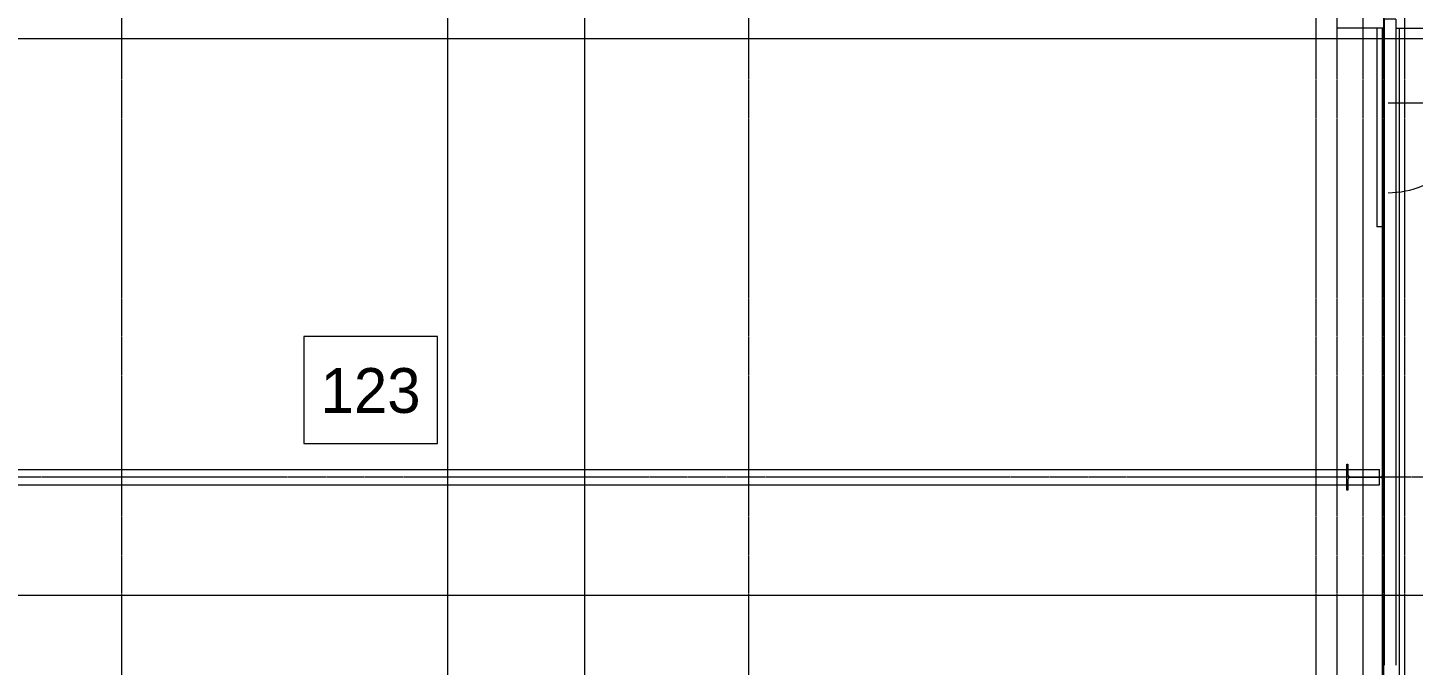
# Model space of a CAD drawing. Header units: inches. Extents: x 21035 to 27089, y -23277 to -20247.
# Drawn here: x 22278 to 22811, y -22615 to -22370 of the extents above; entities that cross this region are included whole.
import ezdxf

# ---------------------------------------------------------------- set-up
doc = ezdxf.new("R2010")
doc.units = ezdxf.units.IN
doc.header["$MEASUREMENT"] = 0
doc.linetypes.add('Grid Line 1_2_', pattern=[0.875, 0.5, -0.125, 0.125, -0.125])
for name, color, linetype, lineweight in [('A-AREA-IDEN', 2, 'Continuous', 9), ('A-DOOR', 31, 'Continuous', 13), ('A-GLAZ-CWMG', 51, 'Continuous', 13), ('A-WALL', 113, 'Continuous', 13), ('G-ANNO-SYMB', 111, 'Continuous', 9), ('I-WALL', 2, 'Continuous', 13), ('S-BEAM', 12, 'Continuous', 13), ('S-COLS', 52, 'Continuous', 13), ('S-GRID', 1, 'Continuous', 9)]:
    doc.layers.add(name, color=color, linetype=linetype, lineweight=lineweight)
doc.styles.add('Century Gothic', font='GOTHIC.TTF', dxfattribs={"height": 17.245342})

# ---------------------------------------------------------------- blocks, each defined once
blk = doc.blocks.new('W-Wide Flange - 2_-3_ deep-1401662-RCP - First Floor')
at = {"layer": 'S-BEAM', "color": 8, "lineweight": 9}
for p, q in [((22085.76, -22540.05), (22785.14, -22540.05)), ((22785.57, -22540.05), (22797.65, -22540.05)), ((22797.65, -22542.91), (22797.65, -22540.05)), ((22797.65, -22546.05), (22797.65, -22543.18)), ((22085.76, -22546.05), (22785.14, -22546.05)), ((22785.57, -22546.05), (22797.65, -22546.05))]:
    blk.add_line(p, q, dxfattribs=at)
blk = doc.blocks.new('W-Wide Flange - W12X16-1341241-RCP - First Floor')
at = {"layer": 'S-BEAM', "color": 8, "lineweight": 9}
for p, q in [((22805.39, -22783.86), (22805.39, -22370.3)), ((22803.63, -22783.86), (22805.39, -22783.86)), ((22804.05, -22784.35), (22805.39, -22784.35)), ((22805.39, -22783.86), (22805.39, -22783.87))]:
    blk.add_line(p, q, dxfattribs=at)
blk.add_ellipse((22804.05, -22784.33), major_axis=(0.548, 0), ratio=0.041631, start_param=3.926991, end_param=4.712389, dxfattribs=at)
blk = doc.blocks.new('Rectangular Mullion - Interior 1_75_ x 4_5_-1214729-RCP - First Floor')
at = {"layer": 'A-GLAZ-CWMG', "color": 8, "lineweight": 9}
for p, q in [((22799.52, -22579.24), (22799.52, -22615.43)), ((22804.02, -22579.24), (22804.02, -22615.43))]:
    blk.add_line(p, q, dxfattribs=at)
blk = doc.blocks.new('Rectangular Mullion - Interior 1_75_ x 4_5_-1314719-RCP - First Floor')
at = {"layer": 'A-GLAZ-CWMG', "color": 8, "lineweight": 9}
for p, q in [((22799.52, -22470.68), (22799.52, -22506.87)), ((22804.02, -22470.68), (22804.02, -22506.87))]:
    blk.add_line(p, q, dxfattribs=at)
blk = doc.blocks.new('Door_Single_Storefront - one-1371409-RCP - First Floor')
at = {"layer": 'A-DOOR', "color": 8, "lineweight": 9}
blk.add_line((-17.21875, 34.4375), (-17.21875, 0), dxfattribs=at)
blk.add_arc((-17.21875, 0), 34.4375, 360, 90, dxfattribs=at)
blk = doc.blocks.new('Rectangular Mullion - Interior 1_75_ x 4_5_-1316222-RCP - First Floor')
at = {"layer": 'A-GLAZ-CWMG', "color": 8, "lineweight": 9}
for p, q in [((22804.02, -22366.8), (22799.52, -22366.8)), ((22799.52, -22366.8), (22799.52, -22398.3)), ((22804.02, -22366.8), (22804.02, -22398.3))]:
    blk.add_line(p, q, dxfattribs=at)

msp = doc.modelspace()

# ---------------------------------------------------------------- linework, layer by layer
at = {"layer": 'A-AREA-IDEN', "flags": 128}
msp.add_lwpolyline([(22383.8828, -22488.8992), (22383.8828, -22530.0421), (22435.3028, -22530.0421), (22435.3028, -22488.8992)], close=True, dxfattribs=at)
at = {"layer": 'A-WALL', "color": 8, "lineweight": 9}
for p in [(22796.6402, -22370.3028), (22798.6402, -22446.6778)]:
    msp.add_line(p, (22796.6402, -22446.6778), dxfattribs=at)
at = {"layer": 'G-ANNO-SYMB'}
for p, q in [((22439.1736, -20363.1008), (22439.1736, -23024.7314)), ((22491.854, -20364.3694), (22491.854, -23160.9186)), ((26413.1595, -22374.357), (21954.6516, -22374.357)), ((26409.5272, -22588.6303), (21852.5325, -22588.6303))]:
    msp.add_line(p, q, dxfattribs=at)
at = {"layer": 'I-WALL', "color": 7}
for p, q in [((22781.3892, -22370.3028), (22781.3892, -22350.5528)), ((22799.3902, -22358.8028), (22799.3902, -22370.3028)), ((22799.3902, -22370.3028), (22781.3892, -22370.3028))]:
    msp.add_line(p, q, dxfattribs=at)
at = {"layer": 'I-WALL', "color": 8, "lineweight": 9}
for p, q in [((22798.7652, -22370.3028), (22798.7652, -22542.679)), ((22799.3902, -22370.3028), (22799.5152, -22370.3028)), ((22804.0152, -22370.3028), (24629.8902, -22370.3028)), ((22798.7652, -22543.4267), (22798.7652, -22652.3653))]:
    msp.add_line(p, q, dxfattribs=at)
at = {"layer": 'S-COLS', "color": 7}
for p, q in [((22785.1402, -22548.0528), (22785.1402, -22538.0528)), ((22785.1402, -22538.0528), (22785.5738, -22538.0528)), ((22785.5738, -22538.0528), (22785.5738, -22542.2169)), ((22798.9566, -22542.2169), (22798.9566, -22538.0528)), ((22798.9566, -22538.0528), (22799.3902, -22538.0528)), ((22799.3902, -22538.0528), (22799.3902, -22548.0528)), ((22785.5738, -22543.8887), (22785.5738, -22548.0528)), ((22786.2652, -22542.9083), (22798.2652, -22542.9083)), ((22798.2652, -22543.1973), (22786.2652, -22543.1973)), ((22798.9566, -22548.0528), (22798.9566, -22543.8887)), ((22785.5738, -22548.0528), (22785.1402, -22548.0528)), ((22799.3902, -22548.0528), (22798.9566, -22548.0528))]:
    msp.add_line(p, q, dxfattribs=at)
for centre, start, end in [((22786.2652, -22542.2169), 180, 270), ((22786.2652, -22543.8887), 90, 180), ((22798.2652, -22542.2169), 270, 0), ((22798.2652, -22543.8887), 0, 90)]:
    msp.add_arc(centre, 0.6914, start, end, dxfattribs=at)
at = {"layer": 'S-GRID', "linetype": 'Grid Line 1_2_'}
for p, q in [((22313.8902, -23227.3711), (22313.8902, -20361.6008)), ((22555.1402, -23227.3711), (22555.1402, -20361.6008)), ((22773.3902, -23227.3711), (22773.3902, -20361.6008)), ((22781.3902, -23227.3711), (22781.3902, -20361.6008)), ((22781.3902, -23227.3711), (22781.3902, -20361.6008)), ((22791.3902, -23227.3711), (22791.3902, -20361.6008)), ((22799.3902, -23227.3711), (22799.3902, -20361.6008)), ((22799.3902, -23227.3711), (22799.3902, -20361.6008)), ((22807.3902, -23227.3711), (22807.3902, -20361.6008)), ((26557.3237, -22543.0528), (21678.6385, -22543.0528)), ((26557.3237, -22543.0528), (21678.6385, -22543.0528))]:
    msp.add_line(p, q, dxfattribs=at)

# ---------------------------------------------------------------- block references
at = {"layer": 'A-DOOR', "color": 8, "lineweight": 9, "rotation": 270.0000000000069}
msp.add_blockref('Door_Single_Storefront - one-1371409-RCP - First Floor', (22801.0152, -22416.3966), dxfattribs=at)
at = {"layer": 'A-GLAZ-CWMG', "color": 8, "lineweight": 9}
for name, p in [('Rectangular Mullion - Interior 1_75_ x 4_5_-1316222-RCP - First Floor', (0, 0)), ('Rectangular Mullion - Interior 1_75_ x 4_5_-1314719-RCP - First Floor', (0, 72.375)), ('Rectangular Mullion - Interior 1_75_ x 4_5_-1314719-RCP - First Floor', (0, 36.1875)), ('Rectangular Mullion - Interior 1_75_ x 4_5_-1314719-RCP - First Floor', (0, 0)), ('Rectangular Mullion - Interior 1_75_ x 4_5_-1314719-RCP - First Floor', (0, -36.1875)), ('Rectangular Mullion - Interior 1_75_ x 4_5_-1314719-RCP - First Floor', (0, -72.375)), ('Rectangular Mullion - Interior 1_75_ x 4_5_-1214729-RCP - First Floor', (0, 0))]:
    msp.add_blockref(name, p, dxfattribs=at)
at = {"layer": 'S-BEAM', "color": 8, "lineweight": 9}
for name in ['W-Wide Flange - W12X16-1341241-RCP - First Floor', 'W-Wide Flange - 2_-3_ deep-1401662-RCP - First Floor']:
    msp.add_blockref(name, (0, 0), dxfattribs=at)

# ---------------------------------------------------------------- texts
at = {"layer": 'A-AREA-IDEN', "insert": (22409.5928, -22501.0825), "char_height": 17.24534, "width": 47.304, "attachment_point": 2, "line_spacing_factor": 0.984117, "style": 'Century Gothic'}
msp.add_mtext('123', dxfattribs=at)

doc.saveas('drawing.dxf')
